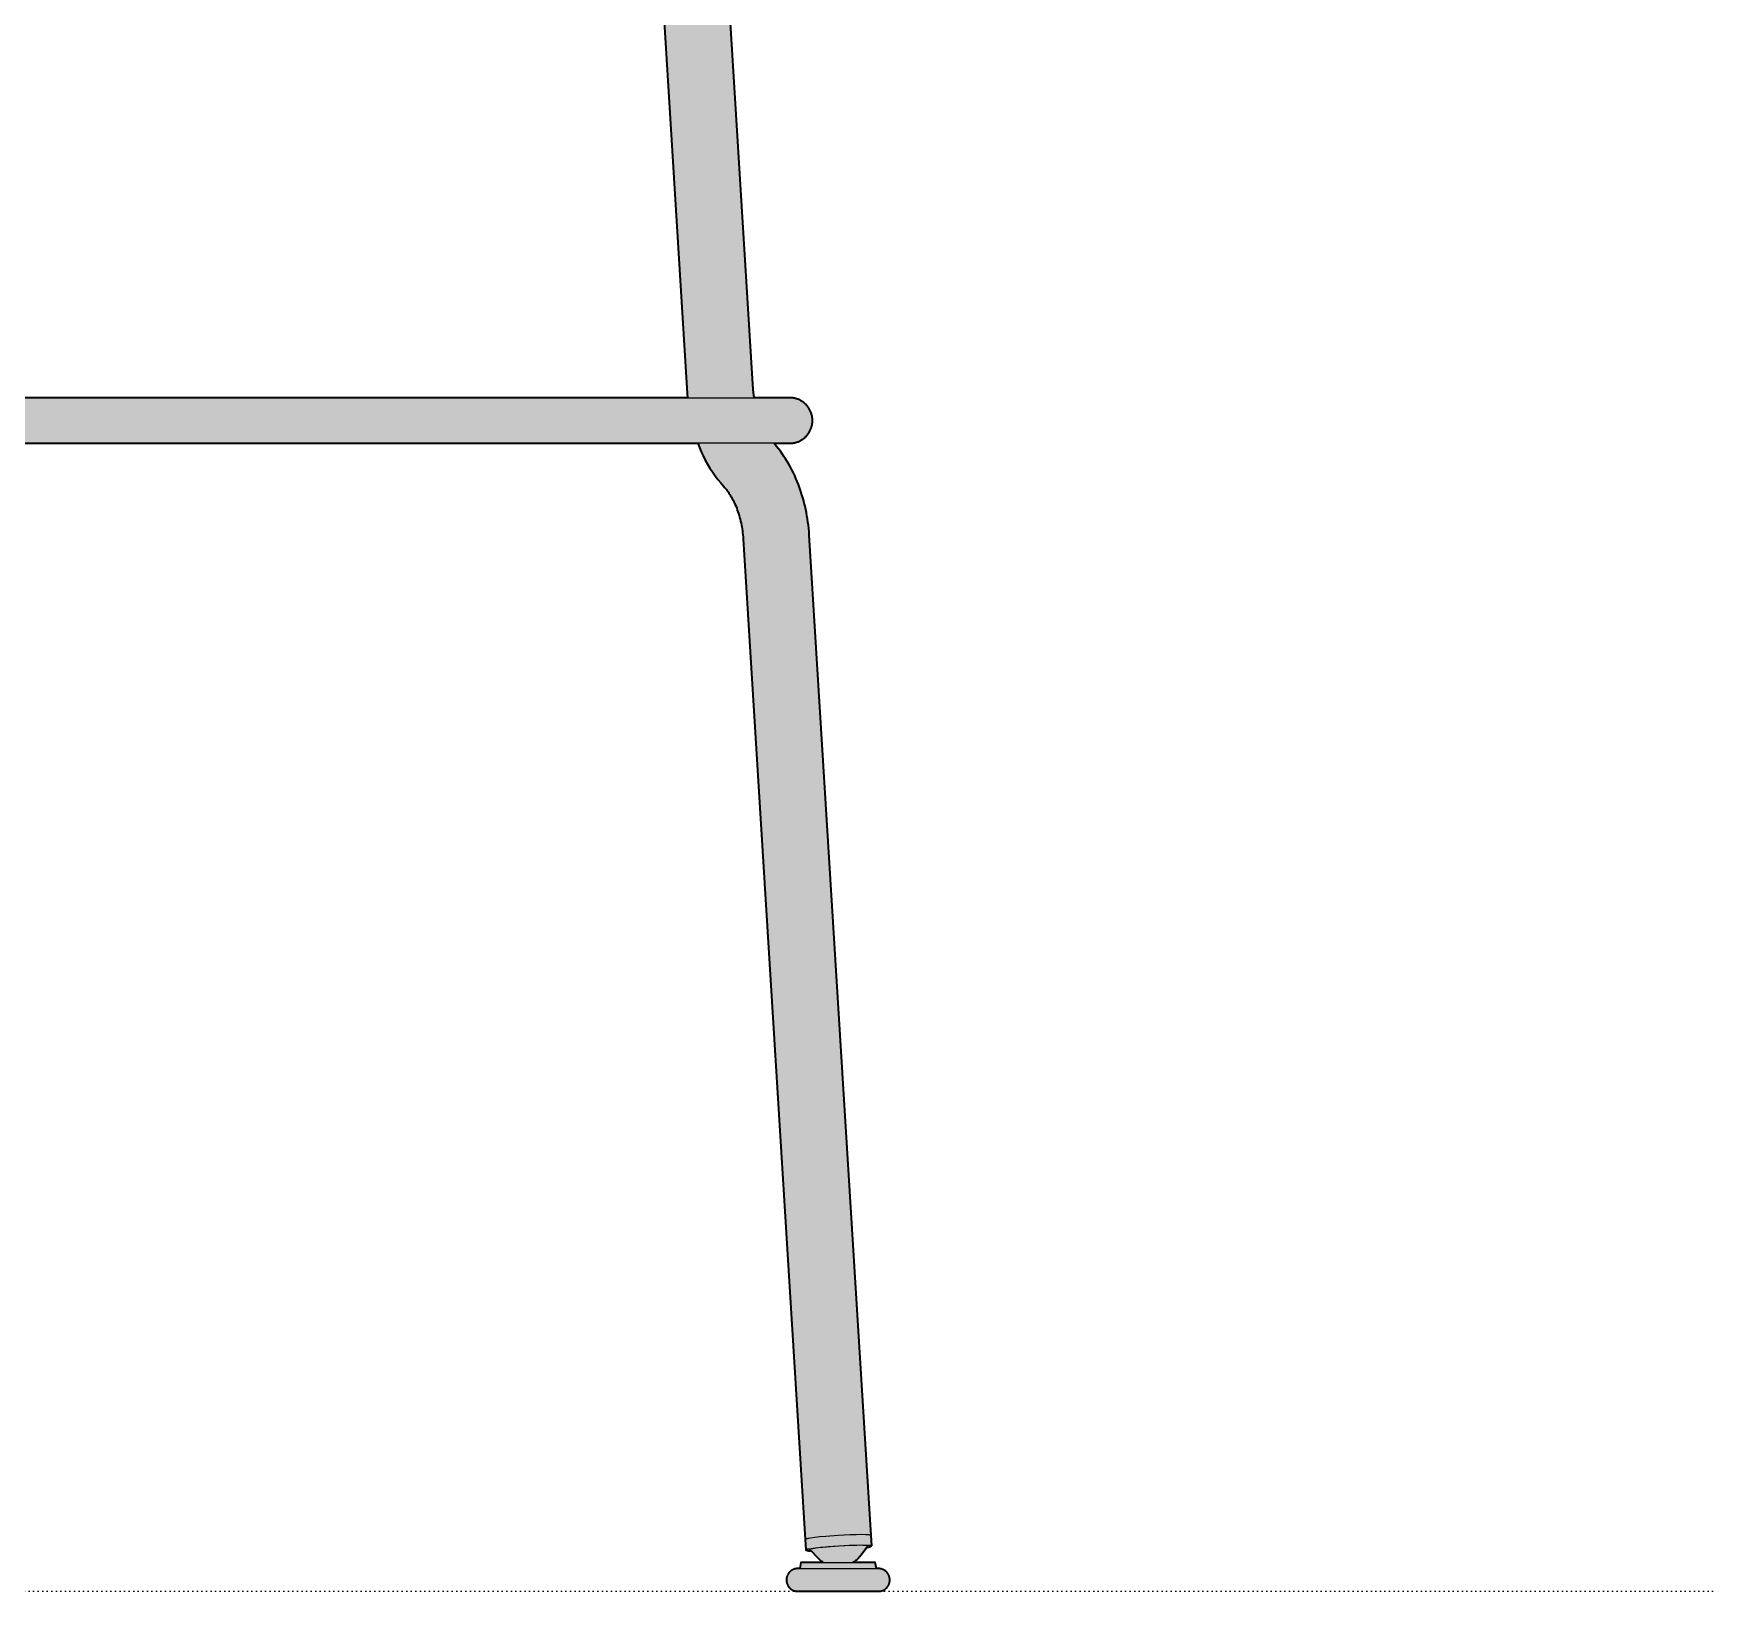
# Model space of a CAD drawing. Header units: millimetres. Extents: x 0 to 1659, y 0 to 753.
# Drawn here: x 407 to 814, y 0 to 376.5 of the extents above; entities that cross this region are included whole.
import ezdxf

# ---------------------------------------------------------------- set-up
doc = ezdxf.new("R2010")
doc.units = ezdxf.units.MM
doc.linetypes.add('Dots', pattern=[1, 0, -1])
doc.layers.add('Blocks', color=7, linetype='Continuous')
doc.layers.add('Blocks$Fill', color=7, linetype='Continuous', true_color=0xffffff)
for name, color, linetype, lineweight, true_color in [('Blocks$Inner', 7, 'Continuous', 25, 0x007f00), ('Blocks$Outline', 7, 'Continuous', 35, 0xff3f3f), ('Groud', 7, 'Dots', 25, 0x243775)]:
    doc.layers.add(name, color=color, linetype=linetype, lineweight=lineweight, true_color=true_color)

# ---------------------------------------------------------------- blocks, each defined once
blk = doc.blocks.new('Soft Edge 80 Barstool High Side')
at = {"layer": 'Blocks$Fill'}
h = blk.add_hatch(color=256, dxfattribs=at)
h.paths.add_polyline_path([(587.02, 735), (584.85, 737.94), (583.7, 739.36), (582.51, 740.75), (581.27, 742.09), (580.69, 742.7), (580.1, 743.3), (579.49, 743.89), (578.86, 744.47), (578.22, 745.03), (577.56, 745.58), (576.9, 746.12), (576.21, 746.65), (575.52, 747.15), (574.81, 747.65), (574.09, 748.12), (573.36, 748.58), (572.62, 749.02), (571.86, 749.43), (571.1, 749.83), (570.32, 750.21), (569.8, 750.44), (569.28, 750.67), (568.75, 750.88), (568.22, 751.09), (567.68, 751.28), (567.14, 751.47), (566.6, 751.64), (566.05, 751.8), (565.46, 751.96), (564.86, 752.11), (564.26, 752.25), (563.66, 752.37), (563.07, 752.48), (562.47, 752.58), (561.3, 752.74), (560.16, 752.87), (559.06, 752.95), (558.01, 752.99), (557.02, 753), (256.01, 753), (254.99, 752.97), (253.98, 752.9), (252.97, 752.8), (251.96, 752.67), (250.96, 752.5), (249.96, 752.3), (248.98, 752.07), (248, 751.8), (247.03, 751.5), (246.07, 751.17), (245.12, 750.81), (244.18, 750.41), (243.26, 749.98), (242.35, 749.53), (241.46, 749.04), (240.59, 748.52), (239.73, 747.98), (237.61, 746.46), (236.58, 745.65), (235.59, 744.81), (234.62, 743.93), (233.68, 743.03), (232.77, 742.09), (231.53, 740.75), (230.34, 739.36), (229.19, 737.94), (228.08, 736.49), (227.02, 735), (231.94, 731.56), (238.39, 731.7), (265.35, 731.7), (263.84, 728.79), (263.16, 727.34), (262.53, 725.86), (261.94, 724.36), (261.41, 722.84), (260.93, 721.31), (260.5, 719.76), (260.12, 718.2), (259.8, 716.62), (259.52, 715.04), (259.31, 713.45), (259.14, 711.85), (259.03, 710.24), (233.06, 290.49), (232.86, 288.5), (224.05, 288.5), (223.86, 288.49), (223.67, 288.47), (223.49, 288.45), (223.3, 288.42), (223.12, 288.38), (222.93, 288.34), (222.75, 288.3), (222.57, 288.24), (222.39, 288.18), (222.22, 288.12), (222.04, 288.04), (221.87, 287.97), (221.7, 287.88), (221.54, 287.79), (221.38, 287.7), (221.22, 287.6), (221.06, 287.49), (220.91, 287.38), (220.76, 287.27), (220.62, 287.15), (220.48, 287.02), (220.35, 286.89), (220.22, 286.75), (220.09, 286.61), (219.97, 286.47), (219.85, 286.32), (219.74, 286.17), (219.64, 286.02), (219.54, 285.86), (219.44, 285.7), (219.35, 285.53), (219.27, 285.36), (219.19, 285.19), (219.12, 285.02), (219.05, 284.84), (218.99, 284.66), (218.94, 284.48), (218.89, 284.3), (218.85, 284.12), (218.81, 283.93), (218.79, 283.75), (218.76, 283.56), (218.75, 283.38), (218.74, 283.19), (218.73, 283), (218.75, 282.62), (218.76, 282.44), (218.79, 282.25), (218.81, 282.07), (218.85, 281.88), (218.89, 281.7), (218.94, 281.52), (218.99, 281.34), (219.05, 281.16), (219.12, 280.98), (219.19, 280.81), (219.27, 280.64), (219.35, 280.47), (219.44, 280.3), (219.54, 280.14), (219.64, 279.98), (219.74, 279.83), (219.85, 279.68), (219.97, 279.53), (220.09, 279.39), (220.22, 279.25), (220.35, 279.11), (220.48, 278.98), (220.62, 278.85), (220.76, 278.73), (220.91, 278.62), (221.06, 278.51), (221.22, 278.4), (221.38, 278.3), (221.54, 278.21), (221.7, 278.12), (221.87, 278.03), (222.04, 277.96), (222.22, 277.88), (222.39, 277.82), (222.57, 277.76), (222.75, 277.7), (222.93, 277.66), (223.12, 277.61), (223.3, 277.58), (223.49, 277.55), (223.67, 277.53), (223.86, 277.51), (224.05, 277.5), (224.23, 277.5), (228.08, 277.5), (227.41, 276.72), (226.95, 276.14), (226.5, 275.56), (226.07, 274.95), (225.64, 274.34), (225.23, 273.71), (224.84, 273.06), (224.45, 272.41), (224.08, 271.74), (223.72, 271.06), (223.38, 270.38), (223.04, 269.68), (222.73, 268.97), (222.43, 268.25), (222.14, 267.53), (221.86, 266.8), (221.61, 266.06), (221.36, 265.31), (221.13, 264.56), (220.92, 263.81), (220.72, 263.05), (220.54, 262.29), (220.37, 261.52), (220.21, 260.75), (220.07, 259.98), (219.94, 259.21), (219.83, 258.44), (219.74, 257.67), (219.65, 256.9), (219.59, 256.13), (204.41, 11), (204.48, 10.96), (204.54, 10.93), (204.61, 10.89), (204.67, 10.86), (204.74, 10.83), (204.81, 10.81), (204.88, 10.78), (204.95, 10.76), (205.02, 10.74), (205.09, 10.72), (205.17, 10.71), (205.24, 10.69), (205.31, 10.68), (205.39, 10.68), (205.46, 10.67), (205.53, 10.67), (205.61, 10.67), (207.13, 8.62), (207.27, 8.45), (207.42, 8.28), (207.57, 8.11), (207.73, 7.96), (207.89, 7.8), (208.06, 7.65), (208.23, 7.51), (208.41, 7.37), (208.59, 7.24), (208.78, 7.12), (208.97, 7), (203.55, 7), (203.28, 5.5), (202.7, 5.5), (202.61, 5.49), (202.52, 5.49), (202.42, 5.47), (202.33, 5.46), (202.24, 5.44), (202.15, 5.42), (202.06, 5.4), (201.97, 5.37), (201.88, 5.34), (201.79, 5.31), (201.7, 5.27), (201.62, 5.23), (201.53, 5.19), (201.45, 5.15), (201.37, 5.1), (201.29, 5.05), (201.21, 5), (201.14, 4.94), (201.06, 4.88), (200.99, 4.82), (200.92, 4.76), (200.85, 4.69), (200.79, 4.63), (200.73, 4.56), (200.67, 4.49), (200.61, 4.41), (200.55, 4.34), (200.5, 4.26), (200.45, 4.18), (200.4, 4.1), (200.36, 4.02), (200.31, 3.93), (200.28, 3.85), (200.24, 3.76), (200.21, 3.67), (200.18, 3.58), (200.15, 3.49), (200.13, 3.4), (200.11, 3.31), (200.09, 3.22), (200.07, 3.12), (200.06, 3.03), (200.05, 2.94), (200.05, 2.84), (200.05, 2.75), (200.05, 2.66), (200.06, 2.47), (200.07, 2.38), (200.09, 2.28), (200.11, 2.19), (200.13, 2.1), (200.15, 2.01), (200.18, 1.92), (200.21, 1.83), (200.24, 1.74), (200.28, 1.65), (200.31, 1.57), (200.36, 1.48), (200.4, 1.4), (200.45, 1.32), (200.5, 1.24), (200.55, 1.16), (200.61, 1.09), (200.67, 1.01), (200.73, 0.94), (200.79, 0.87), (200.85, 0.81), (200.92, 0.74), (200.99, 0.68), (201.06, 0.62), (201.14, 0.56), (201.21, 0.5), (201.29, 0.45), (201.37, 0.4), (201.45, 0.35), (201.53, 0.31), (201.62, 0.27), (201.7, 0.23), (201.79, 0.19), (201.88, 0.16), (201.97, 0.13), (202.06, 0.1), (202.15, 0.08), (202.24, 0.06), (202.33, 0.04), (202.42, 0.03), (202.52, 0.01), (202.61, 0.01), (202.7, 0), (202.8, 0), (222.39, 0), (222.49, 0.01), (222.58, 0.01), (222.67, 0.03), (222.77, 0.04), (222.86, 0.06), (222.95, 0.08), (223.04, 0.1), (223.13, 0.13), (223.22, 0.16), (223.31, 0.19), (223.39, 0.23), (223.48, 0.27), (223.56, 0.31), (223.65, 0.35), (223.73, 0.4), (223.81, 0.45), (223.88, 0.5), (223.96, 0.56), (224.03, 0.62), (224.11, 0.68), (224.18, 0.74), (224.24, 0.81), (224.31, 0.87), (224.37, 0.94), (224.43, 1.01), (224.49, 1.09), (224.54, 1.16), (224.6, 1.24), (224.65, 1.32), (224.7, 1.4), (224.74, 1.48), (224.78, 1.57), (224.82, 1.65), (224.86, 1.74), (224.89, 1.83), (224.92, 1.92), (224.95, 2.01), (224.97, 2.1), (224.99, 2.19), (225.01, 2.28), (225.02, 2.38), (225.03, 2.47), (225.04, 2.56), (225.05, 2.66), (225.05, 2.75), (225.05, 2.84), (225.04, 2.94), (225.03, 3.03), (225.02, 3.12), (225.01, 3.22), (224.99, 3.31), (224.97, 3.4), (224.95, 3.49), (224.92, 3.58), (224.89, 3.67), (224.86, 3.76), (224.82, 3.85), (224.78, 3.93), (224.74, 4.02), (224.7, 4.1), (224.65, 4.18), (224.6, 4.26), (224.54, 4.34), (224.49, 4.41), (224.43, 4.49), (224.37, 4.56), (224.31, 4.63), (224.24, 4.69), (224.18, 4.76), (224.11, 4.82), (224.03, 4.88), (223.96, 4.94), (223.88, 5), (223.81, 5.05), (223.73, 5.1), (223.65, 5.15), (223.56, 5.19), (223.48, 5.23), (223.39, 5.27), (223.31, 5.31), (223.22, 5.34), (223.13, 5.37), (223.04, 5.4), (222.95, 5.42), (222.86, 5.44), (222.77, 5.46), (222.67, 5.47), (222.58, 5.49), (222.49, 5.49), (222.39, 5.5), (222.3, 5.5), (221.81, 5.5), (221.55, 7), (216.13, 7), (216.51, 7.25), (216.7, 7.38), (216.88, 7.52), (217.06, 7.67), (217.23, 7.82), (217.39, 7.98), (217.55, 8.14), (219.16, 9.83), (219.31, 9.81), (219.38, 9.81), (219.45, 9.81), (219.53, 9.81), (219.6, 9.81), (219.68, 9.82), (219.75, 9.83), (219.82, 9.84), (219.89, 9.85), (219.97, 9.87), (220.04, 9.89), (220.11, 9.91), (220.18, 9.93), (220.25, 9.96), (220.32, 9.98), (220.38, 10.02), (220.38, 10.02), (220.38, 10.02), (220.38, 10.02), (235.54, 254.86), (235.58, 255.34), (235.63, 255.82), (235.69, 256.3), (235.76, 256.78), (235.84, 257.26), (235.92, 257.74), (236.02, 258.21), (236.12, 258.67), (236.23, 259.14), (236.35, 259.59), (236.48, 260.04), (236.62, 260.49), (236.76, 260.93), (236.91, 261.36), (237.07, 261.78), (237.23, 262.19), (237.4, 262.59), (237.58, 262.99), (237.76, 263.37), (237.95, 263.74), (238.14, 264.1), (238.33, 264.45), (238.53, 264.79), (238.73, 265.12), (238.94, 265.43), (239.15, 265.73), (239.36, 266.02), (239.56, 266.3), (239.78, 266.56), (239.99, 266.81), (240.93, 267.9), (241.63, 268.76), (242.29, 269.66), (242.93, 270.57), (243.54, 271.51), (244.12, 272.46), (244.66, 273.44), (245.17, 274.43), (245.64, 275.44), (246.08, 276.46), (246.49, 277.5), (567.56, 277.5), (568.4, 275.44), (568.88, 274.43), (569.39, 273.44), (569.93, 272.46), (570.5, 271.51), (571.11, 270.57), (571.75, 269.66), (572.42, 268.76), (573.12, 267.9), (573.84, 267.05), (574.27, 266.56), (574.48, 266.3), (574.69, 266.02), (574.9, 265.73), (575.1, 265.43), (575.31, 265.12), (575.51, 264.79), (575.71, 264.45), (575.9, 264.1), (576.1, 263.74), (576.28, 263.37), (576.46, 262.99), (576.64, 262.59), (576.81, 262.19), (576.97, 261.78), (577.13, 261.36), (577.28, 260.93), (577.43, 260.49), (577.56, 260.04), (577.69, 259.59), (577.81, 259.14), (577.92, 258.67), (578.02, 258.21), (578.12, 257.74), (578.21, 257.26), (578.28, 256.78), (578.35, 256.3), (578.41, 255.82), (578.46, 255.34), (578.51, 254.86), (593.5, 12.51), (593.66, 10.02), (593.79, 9.96), (593.86, 9.93), (593.93, 9.91), (594, 9.89), (594.08, 9.87), (594.15, 9.85), (594.22, 9.84), (594.29, 9.83), (594.37, 9.82), (594.44, 9.81), (594.51, 9.81), (594.59, 9.81), (594.66, 9.81), (594.74, 9.81), (594.81, 9.82), (594.88, 9.83), (596.65, 7.98), (596.82, 7.82), (596.99, 7.67), (597.16, 7.52), (597.34, 7.38), (597.53, 7.25), (597.72, 7.12), (597.91, 7), (592.49, 7), (592.23, 5.5), (591.65, 5.5), (591.56, 5.49), (591.46, 5.49), (591.37, 5.47), (591.28, 5.46), (591.18, 5.44), (591.09, 5.42), (591, 5.4), (590.91, 5.37), (590.82, 5.34), (590.74, 5.31), (590.65, 5.27), (590.56, 5.23), (590.48, 5.19), (590.4, 5.15), (590.32, 5.1), (590.24, 5.05), (590.16, 5), (590.08, 4.94), (590.01, 4.88), (589.94, 4.82), (589.87, 4.76), (589.8, 4.69), (589.73, 4.63), (589.67, 4.56), (589.61, 4.49), (589.55, 4.41), (589.5, 4.34), (589.44, 4.26), (589.39, 4.18), (589.35, 4.1), (589.3, 4.02), (589.26, 3.93), (589.22, 3.85), (589.19, 3.76), (589.15, 3.67), (589.12, 3.58), (589.1, 3.49), (589.07, 3.4), (589.05, 3.31), (589.03, 3.22), (589.02, 3.12), (589.01, 3.03), (589, 2.94), (589, 2.84), (588.99, 2.75), (589, 2.66), (589, 2.56), (589.01, 2.47), (589.02, 2.38), (589.03, 2.28), (589.05, 2.19), (589.07, 2.1), (589.1, 2.01), (589.12, 1.92), (589.15, 1.83), (589.19, 1.74), (589.22, 1.65), (589.26, 1.57), (589.3, 1.48), (589.35, 1.4), (589.39, 1.32), (589.44, 1.24), (589.5, 1.16), (589.55, 1.09), (589.61, 1.01), (589.67, 0.94), (589.73, 0.87), (589.8, 0.81), (589.87, 0.74), (589.94, 0.68), (590.01, 0.62), (590.08, 0.56), (590.16, 0.5), (590.24, 0.45), (590.32, 0.4), (590.4, 0.35), (590.48, 0.31), (590.56, 0.27), (590.65, 0.23), (590.74, 0.19), (590.82, 0.16), (590.91, 0.13), (591, 0.1), (591.09, 0.08), (591.18, 0.06), (591.28, 0.04), (591.37, 0.03), (591.46, 0.01), (591.56, 0.01), (591.65, 0), (591.74, 0), (611.34, 0), (611.43, 0.01), (611.53, 0.01), (611.62, 0.03), (611.71, 0.04), (611.8, 0.06), (611.9, 0.08), (611.99, 0.1), (612.08, 0.13), (612.17, 0.16), (612.25, 0.19), (612.34, 0.23), (612.43, 0.27), (612.51, 0.31), (612.59, 0.35), (612.67, 0.4), (612.75, 0.45), (612.83, 0.5), (612.91, 0.56), (612.98, 0.62), (613.05, 0.68), (613.12, 0.74), (613.19, 0.81), (613.25, 0.87), (613.32, 0.94), (613.38, 1.01), (613.44, 1.09), (613.49, 1.16), (613.54, 1.24), (613.59, 1.32), (613.64, 1.4), (613.69, 1.48), (613.73, 1.57), (613.77, 1.65), (613.8, 1.74), (613.84, 1.83), (613.87, 1.92), (613.89, 2.01), (613.92, 2.1), (613.94, 2.19), (613.95, 2.28), (613.97, 2.38), (613.98, 2.47), (613.99, 2.56), (613.99, 2.66), (613.99, 2.84), (613.99, 2.94), (613.98, 3.03), (613.97, 3.12), (613.95, 3.22), (613.94, 3.31), (613.92, 3.4), (613.89, 3.49), (613.87, 3.58), (613.84, 3.67), (613.8, 3.76), (613.77, 3.85), (613.73, 3.93), (613.69, 4.02), (613.64, 4.1), (613.59, 4.18), (613.54, 4.26), (613.49, 4.34), (613.44, 4.41), (613.38, 4.49), (613.32, 4.56), (613.25, 4.63), (613.19, 4.69), (613.12, 4.76), (613.05, 4.82), (612.98, 4.88), (612.91, 4.94), (612.83, 5), (612.75, 5.05), (612.67, 5.1), (612.59, 5.15), (612.51, 5.19), (612.43, 5.23), (612.34, 5.27), (612.25, 5.31), (612.17, 5.34), (612.08, 5.37), (611.99, 5.4), (611.9, 5.42), (611.8, 5.44), (611.71, 5.46), (611.62, 5.47), (611.53, 5.49), (611.43, 5.49), (611.34, 5.5), (611.24, 5.5), (610.76, 5.5), (610.49, 7), (605.08, 7), (605.45, 7.24), (605.63, 7.37), (605.81, 7.51), (605.98, 7.65), (606.15, 7.8), (606.31, 7.96), (606.47, 8.11), (606.62, 8.28), (606.77, 8.45), (606.91, 8.62), (607.05, 8.8), (608.44, 10.67), (608.58, 10.67), (608.66, 10.68), (608.73, 10.68), (608.8, 10.69), (608.88, 10.71), (608.95, 10.72), (609.02, 10.74), (609.09, 10.76), (609.16, 10.78), (609.23, 10.81), (609.3, 10.83), (609.37, 10.86), (609.43, 10.89), (609.5, 10.93), (609.56, 10.96), (609.63, 11), (594.39, 256.9), (594.31, 257.67), (594.21, 258.44), (594.1, 259.21), (593.97, 259.98), (593.83, 260.75), (593.68, 261.52), (593.51, 262.29), (593.32, 263.05), (593.12, 263.81), (592.91, 264.56), (592.68, 265.31), (592.44, 266.06), (592.18, 266.8), (591.9, 267.53), (591.62, 268.25), (591.31, 268.97), (591, 269.68), (590.67, 270.38), (590.32, 271.06), (589.96, 271.74), (589.59, 272.41), (589.21, 273.06), (588.81, 273.71), (588.4, 274.34), (587.97, 274.95), (587.54, 275.56), (587.09, 276.14), (586.63, 276.72), (586.3, 277.11), (585.97, 277.5), (590, 277.5), (590.18, 277.51), (590.37, 277.53), (590.56, 277.55), (590.74, 277.58), (590.93, 277.61), (591.11, 277.66), (591.29, 277.7), (591.47, 277.76), (591.65, 277.82), (591.83, 277.88), (592, 277.96), (592.17, 278.03), (592.34, 278.12), (592.5, 278.21), (592.67, 278.3), (592.82, 278.4), (592.98, 278.51), (593.13, 278.62), (593.28, 278.73), (593.42, 278.85), (593.56, 278.98), (593.7, 279.11), (593.83, 279.25), (593.95, 279.39), (594.07, 279.53), (594.19, 279.68), (594.3, 279.83), (594.41, 279.98), (594.51, 280.14), (594.6, 280.3), (594.69, 280.47), (594.77, 280.64), (594.85, 280.81), (594.92, 280.98), (594.99, 281.16), (595.05, 281.34), (595.1, 281.52), (595.15, 281.7), (595.19, 281.88), (595.23, 282.07), (595.26, 282.25), (595.28, 282.44), (595.3, 282.62), (595.3, 282.81), (595.31, 283), (595.3, 283.19), (595.3, 283.38), (595.28, 283.56), (595.26, 283.75), (595.23, 283.93), (595.19, 284.12), (595.15, 284.3), (595.1, 284.48), (595.05, 284.66), (594.99, 284.84), (594.92, 285.02), (594.85, 285.19), (594.77, 285.36), (594.69, 285.53), (594.6, 285.7), (594.51, 285.86), (594.41, 286.02), (594.3, 286.17), (594.19, 286.32), (594.07, 286.47), (593.95, 286.61), (593.83, 286.75), (593.7, 286.89), (593.56, 287.02), (593.42, 287.15), (593.28, 287.27), (593.13, 287.38), (592.98, 287.49), (592.82, 287.6), (592.67, 287.7), (592.5, 287.79), (592.34, 287.88), (592.17, 287.97), (592, 288.04), (591.83, 288.12), (591.65, 288.18), (591.47, 288.24), (591.29, 288.3), (591.11, 288.34), (590.93, 288.38), (590.74, 288.42), (590.56, 288.45), (590.37, 288.47), (590.18, 288.49), (590, 288.5), (589.81, 288.5), (581.18, 288.5), (580.98, 290.49), (555.01, 710.24), (554.9, 711.85), (554.74, 713.45), (554.52, 715.04), (554.25, 716.62), (553.92, 718.2), (553.54, 719.76), (553.11, 721.31), (552.63, 722.84), (552.1, 724.36), (551.52, 725.86), (550.88, 727.34), (550.2, 728.79), (549.47, 730.22), (548.69, 731.7), (582.11, 731.56)], flags=0)
h.paths.add_polyline_path([(407.02, 721), (462.87, 722.91), (490.71, 725.2), (491.33, 725.27), (499.2, 726.25), (507.03, 727.49), (514.81, 728.98), (523.09, 730.84), (523.37, 730.88), (523.65, 730.92), (523.93, 730.94), (524.21, 730.96), (524.49, 730.96), (524.82, 730.95), (524.88, 730.95), (525.17, 730.93), (525.32, 730.92), (525.47, 730.9), (525.62, 730.88), (525.77, 730.86), (525.92, 730.83), (526.07, 730.81), (526.22, 730.77), (526.37, 730.74), (526.52, 730.7), (526.67, 730.66), (526.83, 730.62), (526.98, 730.57), (527.13, 730.52), (527.29, 730.47), (527.6, 730.35), (527.92, 730.22), (528.23, 730.08), (528.55, 729.92), (528.87, 729.75), (529.2, 729.57), (529.28, 729.52), (529.56, 729.34), (529.85, 729.15), (530.17, 728.92), (530.49, 728.67), (530.82, 728.41), (531.14, 728.14), (531.46, 727.85), (531.78, 727.55), (532.09, 727.23), (532.41, 726.9), (532.72, 726.55), (533.03, 726.19), (533.33, 725.8), (533.64, 725.41), (533.94, 724.99), (534.23, 724.57), (534.53, 724.12), (534.82, 723.66), (535.1, 723.18), (535.37, 722.69), (535.65, 722.18), (535.91, 721.65), (536.16, 721.12), (536.41, 720.57), (536.65, 720.01), (536.88, 719.43), (537.1, 718.85), (537.31, 718.25), (537.5, 717.65), (537.69, 717.03), (537.87, 716.41), (538.04, 715.78), (538.19, 715.15), (538.33, 714.5), (538.46, 713.86), (538.58, 713.2), (538.69, 712.55), (538.78, 711.89), (538.87, 711.23), (538.94, 710.57), (539, 709.92), (565.09, 288.5), (248.96, 288.5), (275.1, 710.57), (275.18, 711.23), (275.26, 711.89), (275.35, 712.55), (275.46, 713.2), (275.58, 713.86), (275.71, 714.5), (275.85, 715.15), (276.01, 715.78), (276.17, 716.41), (276.35, 717.03), (276.54, 717.65), (276.74, 718.25), (276.95, 718.85), (277.17, 719.43), (277.39, 720.01), (277.63, 720.57), (277.88, 721.12), (278.14, 721.65), (278.4, 722.18), (278.67, 722.69), (278.94, 723.18), (279.23, 723.66), (279.51, 724.12), (279.81, 724.57), (280.11, 724.99), (280.41, 725.41), (280.71, 725.8), (281.02, 726.19), (281.32, 726.55), (281.64, 726.9), (281.95, 727.23), (282.26, 727.55), (282.58, 727.85), (282.9, 728.14), (283.22, 728.41), (283.55, 728.67), (283.87, 728.92), (284.2, 729.15), (284.48, 729.34), (284.76, 729.52), (284.85, 729.57), (285.17, 729.75), (285.49, 729.92), (285.81, 730.08), (286.13, 730.22), (286.44, 730.35), (286.75, 730.47), (286.91, 730.52), (287.06, 730.57), (287.22, 730.62), (287.37, 730.66), (287.52, 730.7), (287.67, 730.74), (287.83, 730.77), (287.98, 730.81), (288.13, 730.83), (288.28, 730.86), (288.43, 730.88), (288.57, 730.9), (288.72, 730.92), (288.87, 730.93), (289.02, 730.94), (289.17, 730.95), (289.56, 730.96), (289.83, 730.96), (290.11, 730.94), (290.39, 730.92), (290.67, 730.88), (290.95, 730.84), (291.22, 730.79), (291.5, 730.72), (307.01, 727.49), (314.84, 726.25), (322.71, 725.27), (323.33, 725.2), (351.16, 722.91), (379.06, 721.51)], flags=0)
at = {"layer": 'Blocks$Inner'}
for points in [[(565.09, 288.5), (565.01, 289.51), (539.04, 709.26)], [(548.69, 731.7), (549.47, 730.22), (550.2, 728.79), (550.88, 727.34), (551.52, 725.86), (552.1, 724.36), (552.63, 722.84), (553.11, 721.31), (553.54, 719.76), (553.92, 718.2), (554.25, 716.62), (554.52, 715.04), (554.74, 713.45), (554.9, 711.85), (555.01, 710.24), (580.98, 290.49), (581.18, 288.5)], [(238.23, 288.5), (575.81, 288.5), (589.81, 288.5), (590, 288.5), (590.18, 288.49), (590.37, 288.47), (590.56, 288.45), (590.74, 288.42), (590.93, 288.38), (591.11, 288.34), (591.29, 288.3), (591.47, 288.24), (591.65, 288.18), (591.83, 288.12), (592, 288.04), (592.17, 287.97), (592.34, 287.88), (592.5, 287.79), (592.67, 287.7), (592.82, 287.6), (592.98, 287.49), (593.13, 287.38), (593.28, 287.27), (593.42, 287.15), (593.56, 287.02), (593.7, 286.89), (593.83, 286.75), (593.95, 286.61), (594.07, 286.47), (594.19, 286.32), (594.3, 286.17), (594.41, 286.02), (594.51, 285.86), (594.6, 285.7), (594.69, 285.53), (594.77, 285.36), (594.85, 285.19), (594.92, 285.02), (594.99, 284.84), (595.05, 284.66), (595.1, 284.48), (595.15, 284.3), (595.19, 284.12), (595.23, 283.93), (595.26, 283.75), (595.28, 283.56), (595.3, 283.38), (595.3, 283.19), (595.31, 283), (595.3, 282.81), (595.3, 282.62), (595.28, 282.44), (595.26, 282.25), (595.23, 282.07), (595.19, 281.88), (595.15, 281.7), (595.1, 281.52), (595.05, 281.34), (594.99, 281.16), (594.92, 280.98), (594.85, 280.81), (594.77, 280.64), (594.69, 280.47), (594.6, 280.3), (594.51, 280.14), (594.41, 279.98), (594.3, 279.83), (594.19, 279.68), (594.07, 279.53), (593.95, 279.39), (593.83, 279.25), (593.7, 279.11), (593.56, 278.98), (593.42, 278.85), (593.28, 278.73), (593.13, 278.62), (592.98, 278.51), (592.82, 278.4), (592.67, 278.3), (592.5, 278.21), (592.34, 278.12), (592.17, 278.03), (592, 277.96), (591.83, 277.88), (591.65, 277.82), (591.47, 277.76), (591.29, 277.7), (591.11, 277.66), (590.93, 277.61), (590.74, 277.58), (590.56, 277.55), (590.37, 277.53), (590.18, 277.51), (590, 277.5), (589.81, 277.5), (575.81, 277.5), (238.23, 277.5)], [(593.66, 10.02), (593.5, 12.51), (593.5, 12.51), (578.54, 254.38), (578.51, 254.86), (578.46, 255.34), (578.41, 255.82), (578.35, 256.3), (578.28, 256.78), (578.21, 257.26), (578.12, 257.74), (578.02, 258.21), (577.92, 258.67), (577.81, 259.14), (577.69, 259.59), (577.56, 260.04), (577.43, 260.49), (577.28, 260.93), (577.13, 261.36), (576.97, 261.78), (576.81, 262.19), (576.64, 262.59), (576.46, 262.99), (576.28, 263.37), (576.1, 263.74), (575.9, 264.1), (575.71, 264.45), (575.51, 264.79), (575.31, 265.12), (575.1, 265.43), (574.9, 265.73), (574.69, 266.02), (574.48, 266.3), (574.27, 266.56), (574.06, 266.81), (573.84, 267.05), (573.12, 267.9), (572.42, 268.76), (571.75, 269.66), (571.11, 270.57), (570.5, 271.51), (569.93, 272.46), (569.39, 273.44), (568.88, 274.43), (568.4, 275.44), (567.96, 276.46), (567.56, 277.5)], [(585.97, 277.5), (586.3, 277.11), (586.63, 276.72), (587.09, 276.14), (587.54, 275.56), (587.97, 274.95), (588.4, 274.34), (588.81, 273.71), (589.21, 273.06), (589.59, 272.41), (589.96, 271.74), (590.32, 271.06), (590.67, 270.38), (591, 269.68), (591.31, 268.97), (591.62, 268.25), (591.9, 267.53), (592.18, 266.8), (592.44, 266.06), (592.68, 265.31), (592.91, 264.56), (593.12, 263.81), (593.32, 263.05), (593.51, 262.29), (593.68, 261.52), (593.83, 260.75), (593.97, 259.98), (594.1, 259.21), (594.21, 258.44), (594.31, 257.67), (594.39, 256.9), (594.46, 256.13), (594.51, 255.37), (609.47, 13.49), (609.63, 11)], [(609.47, 13.49), (609.47, 13.5), (609.47, 13.5), (609.47, 13.5), (609.47, 13.5), (609.47, 13.51), (609.47, 13.51), (609.47, 13.51), (609.46, 13.52), (609.46, 13.52), (609.46, 13.52), (609.46, 13.52), (609.45, 13.53), (609.45, 13.53), (609.45, 13.53), (609.44, 13.53), (609.44, 13.54), (609.43, 13.54), (609.43, 13.54), (609.42, 13.54), (609.42, 13.55), (609.41, 13.55), (609.41, 13.55), (609.4, 13.56), (609.38, 13.56), (609.37, 13.57), (609.35, 13.57), (609.34, 13.57), (609.32, 13.58), (609.3, 13.58), (609.26, 13.59), (609.21, 13.6), (609.16, 13.61), (609.04, 13.63), (608.9, 13.64), (608.75, 13.65), (608.57, 13.66), (608.16, 13.68), (607.12, 13.7), (605.84, 13.68), (604.41, 13.64), (601.47, 13.49), (598.54, 13.28), (597.11, 13.14), (595.83, 13), (594.8, 12.86), (594.39, 12.79), (594.21, 12.76), (594.06, 12.72), (593.92, 12.69), (593.81, 12.66), (593.76, 12.65), (593.71, 12.63), (593.67, 12.62), (593.65, 12.61), (593.63, 12.6), (593.62, 12.6), (593.6, 12.59), (593.59, 12.58), (593.58, 12.58), (593.56, 12.57), (593.56, 12.57), (593.55, 12.57), (593.55, 12.56), (593.54, 12.56), (593.54, 12.56), (593.54, 12.55), (593.53, 12.55), (593.53, 12.55), (593.52, 12.54), (593.52, 12.54), (593.52, 12.54), (593.52, 12.53), (593.51, 12.53), (593.51, 12.53), (593.51, 12.53), (593.51, 12.52), (593.51, 12.52), (593.51, 12.52), (593.51, 12.51), (593.5, 12.51), (593.5, 12.51), (593.5, 12.51)], [(594.88, 9.83), (594.81, 9.82), (594.74, 9.81), (594.66, 9.81), (594.59, 9.81), (594.51, 9.81), (594.44, 9.81), (594.37, 9.82), (594.29, 9.83), (594.22, 9.84), (594.15, 9.85), (594.08, 9.87), (594, 9.89), (593.93, 9.91), (593.86, 9.93), (593.79, 9.96), (593.73, 9.98), (593.66, 10.02), (593.66, 10.02), (593.66, 10.02), (593.66, 10.02), (593.66, 10.02), (593.66, 10.03), (593.66, 10.03), (593.66, 10.03), (593.66, 10.04), (593.67, 10.04), (593.67, 10.04), (593.67, 10.04), (593.67, 10.05), (593.68, 10.05), (593.68, 10.05), (593.68, 10.06), (593.69, 10.06), (593.69, 10.06), (593.69, 10.07), (593.7, 10.07), (593.7, 10.07), (593.71, 10.07), (593.71, 10.08), (593.72, 10.08), (593.73, 10.09), (593.74, 10.09), (593.76, 10.1), (593.77, 10.11), (593.79, 10.11), (593.81, 10.12), (593.83, 10.13), (593.87, 10.14), (593.91, 10.16), (593.96, 10.17), (594.08, 10.2), (594.21, 10.23), (594.37, 10.26), (594.54, 10.3), (594.95, 10.37), (595.99, 10.51), (597.26, 10.65), (598.69, 10.79), (601.63, 11), (604.56, 11.15), (605.99, 11.19), (607.27, 11.21), (608.31, 11.19), (608.72, 11.17), (608.9, 11.16), (609.06, 11.15), (609.19, 11.14), (609.31, 11.12), (609.36, 11.11), (609.41, 11.1), (609.45, 11.09), (609.47, 11.09), (609.49, 11.08), (609.51, 11.08), (609.52, 11.07), (609.54, 11.07), (609.55, 11.07), (609.56, 11.06), (609.57, 11.06), (609.57, 11.06), (609.58, 11.05), (609.58, 11.05), (609.59, 11.05), (609.59, 11.05), (609.6, 11.04), (609.6, 11.04), (609.6, 11.04), (609.61, 11.04), (609.61, 11.03), (609.61, 11.03), (609.62, 11.03), (609.62, 11.02), (609.62, 11.02), (609.62, 11.02), (609.62, 11.02), (609.63, 11.01), (609.63, 11.01), (609.63, 11.01), (609.63, 11.01), (609.63, 11), (609.56, 10.96), (609.5, 10.93), (609.43, 10.89), (609.37, 10.86), (609.3, 10.83), (609.23, 10.81), (609.16, 10.78), (609.09, 10.76), (609.02, 10.74), (608.95, 10.72), (608.88, 10.71), (608.8, 10.69), (608.73, 10.68), (608.66, 10.68), (608.58, 10.67), (608.51, 10.67), (608.44, 10.67)], [(605.08, 7), (605.27, 7.12), (605.45, 7.24), (605.63, 7.37), (605.81, 7.51), (605.98, 7.65), (606.15, 7.8), (606.31, 7.96), (606.47, 8.11), (606.62, 8.28), (606.77, 8.45), (606.91, 8.62), (607.05, 8.8), (608.62, 10.92), (608.62, 10.92), (608.62, 10.92), (608.62, 10.92), (608.62, 10.92), (608.63, 10.92), (608.63, 10.92), (608.63, 10.93), (608.63, 10.93), (608.63, 10.93), (608.63, 10.93), (608.63, 10.93), (608.63, 10.93), (608.63, 10.93), (608.63, 10.93), (608.63, 10.93), (608.63, 10.93), (608.63, 10.93), (608.63, 10.93), (608.63, 10.93), (608.63, 10.93), (608.63, 10.94), (608.63, 10.94), (608.63, 10.94), (608.63, 10.94), (608.63, 10.94), (608.63, 10.94), (608.63, 10.94), (608.63, 10.94), (608.63, 10.94), (608.63, 10.94), (608.63, 10.95), (608.63, 10.95), (608.63, 10.95), (608.63, 10.95), (608.63, 10.95), (608.62, 10.96), (608.62, 10.96), (608.62, 10.96), (608.62, 10.96), (608.62, 10.97), (608.61, 10.97), (608.61, 10.97), (608.61, 10.97), (608.6, 10.98), (608.6, 10.98), (608.6, 10.98), (608.59, 10.98), (608.59, 10.98), (608.58, 10.99), (608.58, 10.99), (608.57, 10.99), (608.57, 10.99), (608.56, 11), (608.55, 11), (608.54, 11), (608.53, 11.01), (608.51, 11.01), (608.5, 11.02), (608.48, 11.02), (608.44, 11.03), (608.4, 11.04), (608.36, 11.04), (608.25, 11.06), (608.13, 11.07), (608, 11.08), (607.84, 11.09), (607.48, 11.11), (606.57, 11.12), (605.46, 11.11), (604.2, 11.07), (601.63, 10.94), (599.06, 10.75), (597.81, 10.63), (596.69, 10.51), (595.79, 10.38), (595.43, 10.32), (595.28, 10.3), (595.14, 10.27), (595.02, 10.24), (594.92, 10.21), (594.88, 10.2), (594.84, 10.19), (594.8, 10.18), (594.79, 10.17), (594.77, 10.16), (594.76, 10.16), (594.74, 10.15), (594.73, 10.15), (594.72, 10.14), (594.71, 10.13), (594.7, 10.13), (594.7, 10.13), (594.7, 10.13), (594.69, 10.12), (594.69, 10.12), (594.68, 10.12), (594.68, 10.12), (594.68, 10.11), (594.67, 10.11), (594.67, 10.11), (594.67, 10.11), (594.67, 10.1), (594.66, 10.1), (594.66, 10.1), (594.66, 10.09), (594.66, 10.09), (594.66, 10.09), (594.66, 10.09), (594.66, 10.09), (594.66, 10.08), (594.66, 10.08), (594.66, 10.08), (594.66, 10.08), (594.66, 10.08), (594.66, 10.08), (594.66, 10.07), (594.66, 10.07), (594.66, 10.07), (594.66, 10.07), (594.66, 10.07), (594.66, 10.07), (594.66, 10.07), (594.66, 10.07), (594.66, 10.07), (594.66, 10.07), (594.66, 10.07), (594.66, 10.07), (594.66, 10.07), (594.66, 10.07), (594.66, 10.07), (594.66, 10.06), (594.66, 10.06), (594.66, 10.06), (594.66, 10.06), (594.66, 10.06), (594.66, 10.06), (594.66, 10.06), (594.66, 10.06), (594.66, 10.06), (594.66, 10.06), (594.67, 10.06), (594.67, 10.06), (594.67, 10.06), (596.49, 8.14), (596.65, 7.98), (596.82, 7.82), (596.99, 7.67), (597.16, 7.52), (597.34, 7.38), (597.53, 7.25), (597.72, 7.12), (597.91, 7)], [(592.23, 5.5), (592.49, 7), (601.49, 7), (610.49, 7), (610.76, 5.5)]]:
    blk.add_lwpolyline(points, dxfattribs=at)
blk.add_lwpolyline([(613.99, 2.66), (613.99, 2.56), (613.98, 2.47), (613.97, 2.38), (613.95, 2.28), (613.94, 2.19), (613.92, 2.1), (613.89, 2.01), (613.87, 1.92), (613.84, 1.83), (613.8, 1.74), (613.77, 1.65), (613.73, 1.57), (613.69, 1.48), (613.64, 1.4), (613.59, 1.32), (613.54, 1.24), (613.49, 1.16), (613.44, 1.09), (613.38, 1.01), (613.32, 0.94), (613.25, 0.87), (613.19, 0.81), (613.12, 0.74), (613.05, 0.68), (612.98, 0.62), (612.91, 0.56), (612.83, 0.5), (612.75, 0.45), (612.67, 0.4), (612.59, 0.35), (612.51, 0.31), (612.43, 0.27), (612.34, 0.23), (612.25, 0.19), (612.17, 0.16), (612.08, 0.13), (611.99, 0.1), (611.9, 0.08), (611.8, 0.06), (611.71, 0.04), (611.62, 0.03), (611.53, 0.01), (611.43, 0.01), (611.34, 0), (611.24, 0), (591.74, 0), (591.65, 0), (591.56, 0.01), (591.46, 0.01), (591.37, 0.03), (591.28, 0.04), (591.18, 0.06), (591.09, 0.08), (591, 0.1), (590.91, 0.13), (590.82, 0.16), (590.74, 0.19), (590.65, 0.23), (590.56, 0.27), (590.48, 0.31), (590.4, 0.35), (590.32, 0.4), (590.24, 0.45), (590.16, 0.5), (590.08, 0.56), (590.01, 0.62), (589.94, 0.68), (589.87, 0.74), (589.8, 0.81), (589.73, 0.87), (589.67, 0.94), (589.61, 1.01), (589.55, 1.09), (589.5, 1.16), (589.44, 1.24), (589.39, 1.32), (589.35, 1.4), (589.3, 1.48), (589.26, 1.57), (589.22, 1.65), (589.19, 1.74), (589.15, 1.83), (589.12, 1.92), (589.1, 2.01), (589.07, 2.1), (589.05, 2.19), (589.03, 2.28), (589.02, 2.38), (589.01, 2.47), (589, 2.56), (589, 2.66), (588.99, 2.75), (589, 2.84), (589, 2.94), (589.01, 3.03), (589.02, 3.12), (589.03, 3.22), (589.05, 3.31), (589.07, 3.4), (589.1, 3.49), (589.12, 3.58), (589.15, 3.67), (589.19, 3.76), (589.22, 3.85), (589.26, 3.93), (589.3, 4.02), (589.35, 4.1), (589.39, 4.18), (589.44, 4.26), (589.5, 4.34), (589.55, 4.41), (589.61, 4.49), (589.67, 4.56), (589.73, 4.63), (589.8, 4.69), (589.87, 4.76), (589.94, 4.82), (590.01, 4.88), (590.08, 4.94), (590.16, 5), (590.24, 5.05), (590.32, 5.1), (590.4, 5.15), (590.48, 5.19), (590.56, 5.23), (590.65, 5.27), (590.74, 5.31), (590.82, 5.34), (590.91, 5.37), (591, 5.4), (591.09, 5.42), (591.18, 5.44), (591.28, 5.46), (591.37, 5.47), (591.46, 5.49), (591.56, 5.49), (591.65, 5.5), (591.74, 5.5), (611.24, 5.5), (611.34, 5.5), (611.43, 5.49), (611.53, 5.49), (611.62, 5.47), (611.71, 5.46), (611.8, 5.44), (611.9, 5.42), (611.99, 5.4), (612.08, 5.37), (612.17, 5.34), (612.25, 5.31), (612.34, 5.27), (612.43, 5.23), (612.51, 5.19), (612.59, 5.15), (612.67, 5.1), (612.75, 5.05), (612.83, 5), (612.91, 4.94), (612.98, 4.88), (613.05, 4.82), (613.12, 4.76), (613.19, 4.69), (613.25, 4.63), (613.32, 4.56), (613.38, 4.49), (613.44, 4.41), (613.49, 4.34), (613.54, 4.26), (613.59, 4.18), (613.64, 4.1), (613.69, 4.02), (613.73, 3.93), (613.77, 3.85), (613.8, 3.76), (613.84, 3.67), (613.87, 3.58), (613.89, 3.49), (613.92, 3.4), (613.94, 3.31), (613.95, 3.22), (613.97, 3.12), (613.98, 3.03), (613.99, 2.94), (613.99, 2.84), (613.99, 2.75)], close=True, dxfattribs=at)
at = {"layer": 'Blocks$Outline'}
for points in [[(539.04, 709.26), (565.01, 289.51), (565.09, 288.5)], [(581.18, 288.5), (580.98, 290.49), (555.01, 710.24), (554.9, 711.85), (554.74, 713.45), (554.52, 715.04), (554.25, 716.62), (553.92, 718.2), (553.54, 719.76), (553.11, 721.31), (552.63, 722.84), (552.1, 724.36), (551.52, 725.86), (550.88, 727.34), (550.2, 728.79), (549.47, 730.22), (548.69, 731.7)], [(565.09, 288.5), (248.96, 288.5)], [(585.97, 277.5), (589.81, 277.5), (590, 277.5), (590.18, 277.51), (590.37, 277.53), (590.56, 277.55), (590.74, 277.58), (590.93, 277.61), (591.11, 277.66), (591.29, 277.7), (591.47, 277.76), (591.65, 277.82), (591.83, 277.88), (592, 277.96), (592.17, 278.03), (592.34, 278.12), (592.5, 278.21), (592.67, 278.3), (592.82, 278.4), (592.98, 278.51), (593.13, 278.62), (593.28, 278.73), (593.42, 278.85), (593.56, 278.98), (593.7, 279.11), (593.83, 279.25), (593.95, 279.39), (594.07, 279.53), (594.19, 279.68), (594.3, 279.83), (594.41, 279.98), (594.51, 280.14), (594.6, 280.3), (594.69, 280.47), (594.77, 280.64), (594.85, 280.81), (594.92, 280.98), (594.99, 281.16), (595.05, 281.34), (595.1, 281.52), (595.15, 281.7), (595.19, 281.88), (595.23, 282.07), (595.26, 282.25), (595.28, 282.44), (595.3, 282.62), (595.3, 282.81), (595.31, 283), (595.3, 283.19), (595.3, 283.38), (595.28, 283.56), (595.26, 283.75), (595.23, 283.93), (595.19, 284.12), (595.15, 284.3), (595.1, 284.48), (595.05, 284.66), (594.99, 284.84), (594.92, 285.02), (594.85, 285.19), (594.77, 285.36), (594.69, 285.53), (594.6, 285.7), (594.51, 285.86), (594.41, 286.02), (594.3, 286.17), (594.19, 286.32), (594.07, 286.47), (593.95, 286.61), (593.83, 286.75), (593.7, 286.89), (593.56, 287.02), (593.42, 287.15), (593.28, 287.27), (593.13, 287.38), (592.98, 287.49), (592.82, 287.6), (592.67, 287.7), (592.5, 287.79), (592.34, 287.88), (592.17, 287.97), (592, 288.04), (591.83, 288.12), (591.65, 288.18), (591.47, 288.24), (591.29, 288.3), (591.11, 288.34), (590.93, 288.38), (590.74, 288.42), (590.56, 288.45), (590.37, 288.47), (590.18, 288.49), (590, 288.5), (589.81, 288.5), (581.18, 288.5)], [(246.49, 277.5), (567.56, 277.5)], [(567.56, 277.5), (567.96, 276.46), (568.4, 275.44), (568.88, 274.43), (569.39, 273.44), (569.93, 272.46), (570.5, 271.51), (571.11, 270.57), (571.75, 269.66), (572.42, 268.76), (573.12, 267.9), (573.84, 267.05), (574.06, 266.81), (574.27, 266.56), (574.48, 266.3), (574.69, 266.02), (574.9, 265.73), (575.1, 265.43), (575.31, 265.12), (575.51, 264.79), (575.71, 264.45), (575.9, 264.1), (576.1, 263.74), (576.28, 263.37), (576.46, 262.99), (576.64, 262.59), (576.81, 262.19), (576.97, 261.78), (577.13, 261.36), (577.28, 260.93), (577.43, 260.49), (577.56, 260.04), (577.69, 259.59), (577.81, 259.14), (577.92, 258.67), (578.02, 258.21), (578.12, 257.74), (578.21, 257.26), (578.28, 256.78), (578.35, 256.3), (578.41, 255.82), (578.46, 255.34), (578.51, 254.86), (578.54, 254.38), (593.5, 12.51), (593.5, 12.51), (593.66, 10.02)], [(609.63, 11), (609.47, 13.49), (594.51, 255.37), (594.46, 256.13), (594.39, 256.9), (594.31, 257.67), (594.21, 258.44), (594.1, 259.21), (593.97, 259.98), (593.83, 260.75), (593.68, 261.52), (593.51, 262.29), (593.32, 263.05), (593.12, 263.81), (592.91, 264.56), (592.68, 265.31), (592.44, 266.06), (592.18, 266.8), (591.9, 267.53), (591.62, 268.25), (591.31, 268.97), (591, 269.68), (590.67, 270.38), (590.32, 271.06), (589.96, 271.74), (589.59, 272.41), (589.21, 273.06), (588.81, 273.71), (588.4, 274.34), (587.97, 274.95), (587.54, 275.56), (587.09, 276.14), (586.63, 276.72), (586.3, 277.11), (585.97, 277.5)], [(593.66, 10.02), (593.73, 9.98), (593.79, 9.96), (593.86, 9.93), (593.93, 9.91), (594, 9.89), (594.08, 9.87), (594.15, 9.85), (594.22, 9.84), (594.29, 9.83), (594.37, 9.82), (594.44, 9.81), (594.51, 9.81), (594.59, 9.81), (594.66, 9.81), (594.74, 9.81), (594.81, 9.82), (594.88, 9.83)], [(594.88, 9.83), (596.49, 8.14), (596.65, 7.98), (596.82, 7.82), (596.99, 7.67), (597.16, 7.52), (597.34, 7.38), (597.53, 7.25), (597.72, 7.12), (597.91, 7)], [(605.08, 7), (605.27, 7.12), (605.45, 7.24), (605.63, 7.37), (605.81, 7.51), (605.98, 7.65), (606.15, 7.8), (606.31, 7.96), (606.47, 8.11), (606.62, 8.28), (606.77, 8.45), (606.91, 8.62), (607.05, 8.8), (608.44, 10.67)], [(608.44, 10.67), (608.51, 10.67), (608.58, 10.67), (608.66, 10.68), (608.73, 10.68), (608.8, 10.69), (608.88, 10.71), (608.95, 10.72), (609.02, 10.74), (609.09, 10.76), (609.16, 10.78), (609.23, 10.81), (609.3, 10.83), (609.37, 10.86), (609.43, 10.89), (609.5, 10.93), (609.56, 10.96), (609.63, 11)], [(592.23, 5.5), (591.74, 5.5), (591.65, 5.5), (591.56, 5.49), (591.46, 5.49), (591.37, 5.47), (591.28, 5.46), (591.18, 5.44), (591.09, 5.42), (591, 5.4), (590.91, 5.37), (590.82, 5.34), (590.74, 5.31), (590.65, 5.27), (590.56, 5.23), (590.48, 5.19), (590.4, 5.15), (590.32, 5.1), (590.24, 5.05), (590.16, 5), (590.08, 4.94), (590.01, 4.88), (589.94, 4.82), (589.87, 4.76), (589.8, 4.69), (589.73, 4.63), (589.67, 4.56), (589.61, 4.49), (589.55, 4.41), (589.5, 4.34), (589.44, 4.26), (589.39, 4.18), (589.35, 4.1), (589.3, 4.02), (589.26, 3.93), (589.22, 3.85), (589.19, 3.76), (589.15, 3.67), (589.12, 3.58), (589.1, 3.49), (589.07, 3.4), (589.05, 3.31), (589.03, 3.22), (589.02, 3.12), (589.01, 3.03), (589, 2.94), (589, 2.84), (588.99, 2.75), (589, 2.66), (589, 2.56), (589.01, 2.47), (589.02, 2.38), (589.03, 2.28), (589.05, 2.19), (589.07, 2.1), (589.1, 2.01), (589.12, 1.92), (589.15, 1.83), (589.19, 1.74), (589.22, 1.65), (589.26, 1.57), (589.3, 1.48), (589.35, 1.4), (589.39, 1.32), (589.44, 1.24), (589.5, 1.16), (589.55, 1.09), (589.61, 1.01), (589.67, 0.94), (589.73, 0.87), (589.8, 0.81), (589.87, 0.74), (589.94, 0.68), (590.01, 0.62), (590.08, 0.56), (590.16, 0.5), (590.24, 0.45), (590.32, 0.4), (590.4, 0.35), (590.48, 0.31), (590.56, 0.27), (590.65, 0.23), (590.74, 0.19), (590.82, 0.16), (590.91, 0.13), (591, 0.1), (591.09, 0.08), (591.18, 0.06), (591.28, 0.04), (591.37, 0.03), (591.46, 0.01), (591.56, 0.01), (591.65, 0), (591.74, 0), (611.24, 0), (611.34, 0), (611.43, 0.01), (611.53, 0.01), (611.62, 0.03), (611.71, 0.04), (611.8, 0.06), (611.9, 0.08), (611.99, 0.1), (612.08, 0.13), (612.17, 0.16), (612.25, 0.19), (612.34, 0.23), (612.43, 0.27), (612.51, 0.31), (612.59, 0.35), (612.67, 0.4), (612.75, 0.45), (612.83, 0.5), (612.91, 0.56), (612.98, 0.62), (613.05, 0.68), (613.12, 0.74), (613.19, 0.81), (613.25, 0.87), (613.32, 0.94), (613.38, 1.01), (613.44, 1.09), (613.49, 1.16), (613.54, 1.24), (613.59, 1.32), (613.64, 1.4), (613.69, 1.48), (613.73, 1.57), (613.77, 1.65), (613.8, 1.74), (613.84, 1.83), (613.87, 1.92), (613.89, 2.01), (613.92, 2.1), (613.94, 2.19), (613.95, 2.28), (613.97, 2.38), (613.98, 2.47), (613.99, 2.56), (613.99, 2.66)], [(597.91, 7), (592.49, 7), (592.23, 5.5)], [(610.76, 5.5), (610.49, 7), (605.08, 7)], [(613.99, 2.66), (613.99, 2.75), (613.99, 2.84), (613.99, 2.94), (613.98, 3.03), (613.97, 3.12), (613.95, 3.22), (613.94, 3.31), (613.92, 3.4), (613.89, 3.49), (613.87, 3.58), (613.84, 3.67), (613.8, 3.76), (613.77, 3.85), (613.73, 3.93), (613.69, 4.02), (613.64, 4.1), (613.59, 4.18), (613.54, 4.26), (613.49, 4.34), (613.44, 4.41), (613.38, 4.49), (613.32, 4.56), (613.25, 4.63), (613.19, 4.69), (613.12, 4.76), (613.05, 4.82), (612.98, 4.88), (612.91, 4.94), (612.83, 5), (612.75, 5.05), (612.67, 5.1), (612.59, 5.15), (612.51, 5.19), (612.43, 5.23), (612.34, 5.27), (612.25, 5.31), (612.17, 5.34), (612.08, 5.37), (611.99, 5.4), (611.9, 5.42), (611.8, 5.44), (611.71, 5.46), (611.62, 5.47), (611.53, 5.49), (611.43, 5.49), (611.34, 5.5), (611.24, 5.5), (610.76, 5.5)]]:
    blk.add_lwpolyline(points, dxfattribs=at)

msp = doc.modelspace()

# ---------------------------------------------------------------- linework, layer by layer
at = {"layer": 'Groud'}
msp.add_lwpolyline([(0, 0), (814.04, 0)], dxfattribs=at)

# ---------------------------------------------------------------- block references
at = {"layer": 'Blocks'}
msp.add_blockref('Soft Edge 80 Barstool High Side', (0, 0), dxfattribs=at)

doc.saveas('drawing.dxf')
